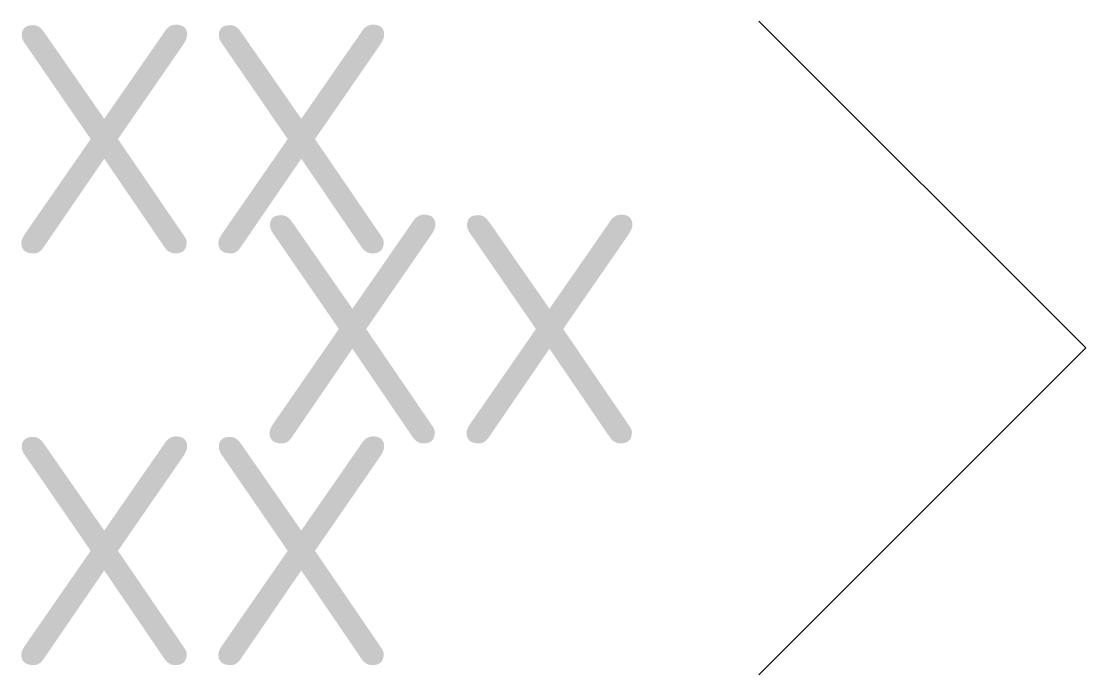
# Model space of a CAD drawing. Extents: x 146.4 to 162.7, y 304.8 to 314.8.
import ezdxf

# ---------------------------------------------------------------- set-up
doc = ezdxf.new("R2010")
doc.units = 0
doc.header["$LTSCALE"] = 10
doc.layers.add('DIMENSION', color=7, linetype='CONTINUOUS')
doc.styles.get("Standard").update_dxf_attribs({"font": 'ISO3098B'})

msp = doc.modelspace()

# ---------------------------------------------------------------- linework, layer by layer
at = {"layer": 'DIMENSION', "color": 0, "linetype": 'CONTINUOUS'}
for q in [(157.661, 314.766), (157.661, 304.768)]:
    msp.add_line((162.66, 309.767), q, dxfattribs=at)

# ---------------------------------------------------------------- texts
for p in [(146.146, 311.214), (149.941, 308.307), (146.146, 304.914)]:
    msp.add_attdef('XX', p, '', height=3.5, dxfattribs=at)

doc.saveas('drawing.dxf')
